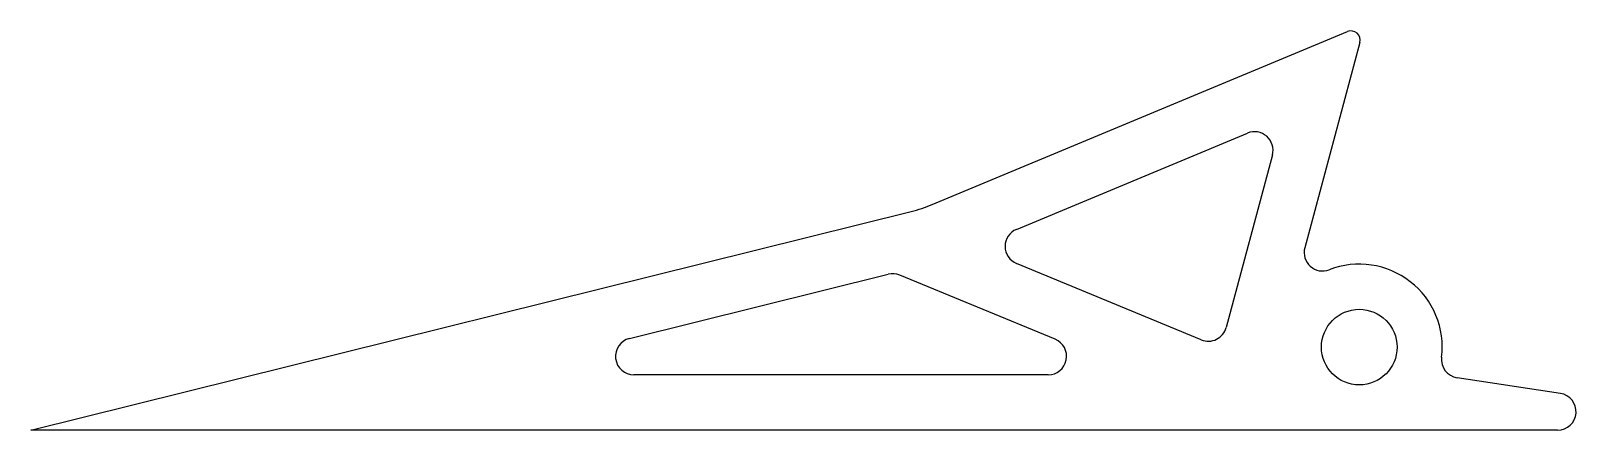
# Model space of a CAD drawing. Header units: millimetres. Extents: x -72 to 11.8, y -4.5 to 17.1.
import ezdxf

# ---------------------------------------------------------------- set-up
doc = ezdxf.new("R2010")
doc.units = ezdxf.units.MM

msp = doc.modelspace()

# ---------------------------------------------------------------- linework, layer by layer
at = {"color": 7, "linetype": 'Continuous', "lineweight": 25}
for p, q in [((-23.146, 7.733), (-0.643, 17.109)), ((0.032, 16.518), (-2.95, 5.388)), ((-18.582, 6.385), (-6.058, 11.603)), ((-4.708, 10.421), (-7.216, 1.062)), ((-72, -4.5), (-24.293, 7.354)), ((-8.564, 0.397), (-18.579, 4.538)), ((-39.555, 0.47), (-25.533, 3.955)), ((-16.482, 0.424), (-24.909, 3.908)), ((-16.864, -1.5), (-39.314, -1.5)), ((10.903, -2.511), (5.309, -1.662)), ((10.753, -4.5), (-72, -4.5))]:
    msp.add_line(p, q, dxfattribs=at)
msp.add_circle((0, 0), 2.05, dxfattribs=at)
for centre, radius, start, end in [((-0.451, 16.647), 0.5, 345, 112.61986), ((-5.674, 10.68), 1, 345, 112.61986), ((-26.223, 15.118), 8, 283.9539, 292.61986), ((-18.197, 5.462), 1, 112.61986, 247.53787), ((-1.985, 5.129), 1, 165, 291.15054), ((0, 0), 4.5, 352.96959, 111.15054), ((-25.291, 2.984), 1, 67.53787, 103.9539), ((-8.181, 1.321), 1, 247.53787, 345), ((-39.314, -0.5), 1, 103.9539, 270), ((-16.864, -0.5), 1, 270, 67.53787), ((5.459, -0.673), 1, 172.96959, 261.36604), ((10.753, -3.5), 1, 270, 81.36604)]:
    msp.add_arc(centre, radius, start, end, dxfattribs=at)

doc.saveas('drawing.dxf')
